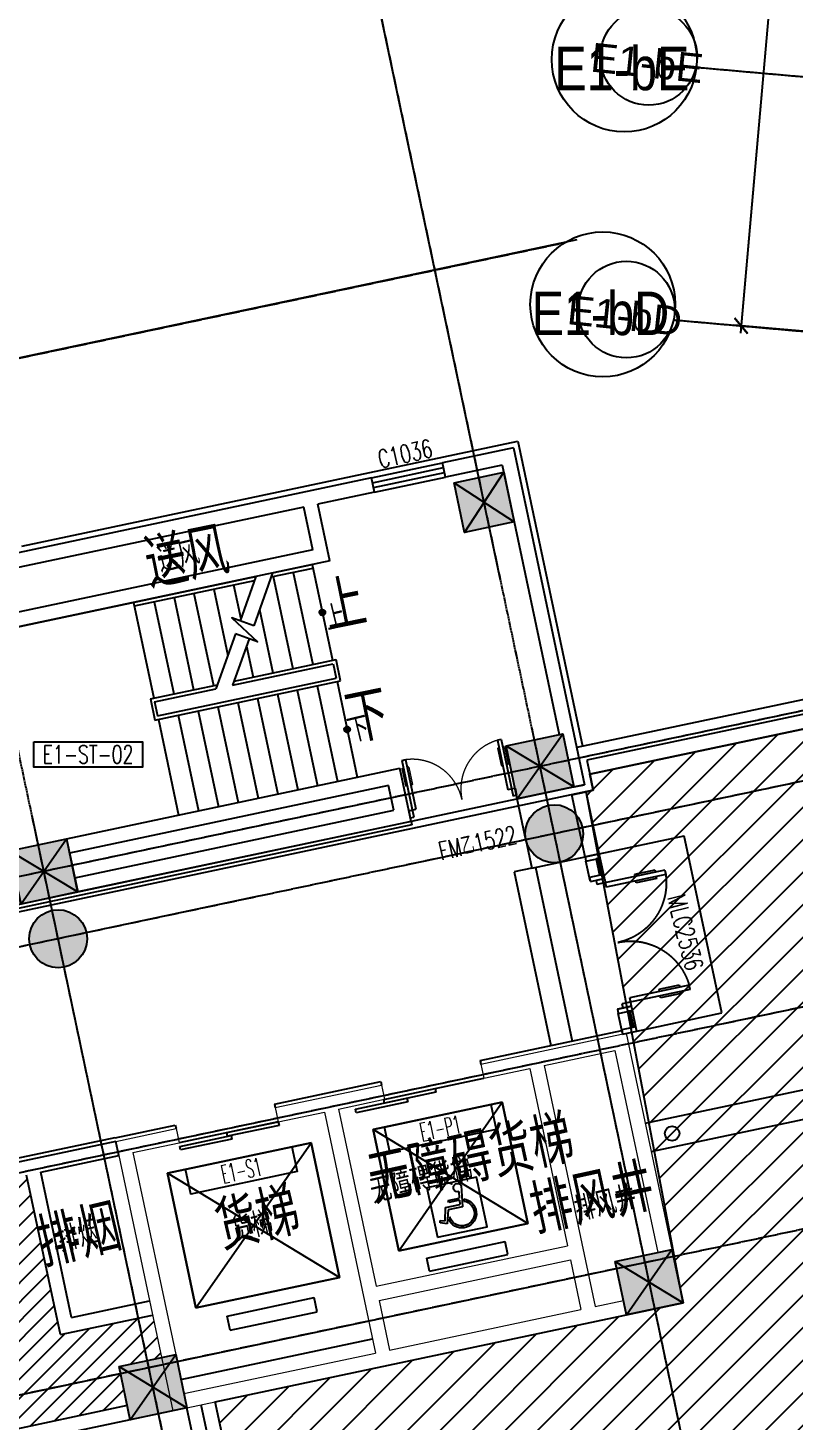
# Model space of a CAD drawing. Header units: millimetres. Extents: x -39175 to 150737, y -15023 to 140542.
# Drawn here: x 6227 to 16803, y 29554 to 48781 of the extents above; entities that cross this region are included whole.
import ezdxf
from ezdxf.enums import TextEntityAlignment as Align

# ---------------------------------------------------------------- set-up
doc = ezdxf.new("R2010")
doc.units = ezdxf.units.MM
doc.header["$LTSCALE"] = 10
for name, pattern in [('DASH', [0.35, 0.25, -0.1]), ('E-RG-1F$0$$0$DOTE', [2.42, 2, -0.2, 0.02, -0.2]), ('E1-RV-5F$0$DASHED2', [0.375, 0.25, -0.125]), ('XRE2$0$HIDDEN', [0.375, 0.25, -0.125])]:
    doc.linetypes.add(name, pattern=pattern)
for name, color, linetype in [('A—墙体', 7, 'Continuous'), ('A—文字索引', 40, 'Continuous'), ('A—楼梯、电梯、栏杆', 50, 'Continuous'), ('A—设备管丼、主管符号', 50, 'Continuous'), ('A—轴线、尺寸', 1, 'Continuous'), ('A—门窗', 135, 'Continuous'), ('E1-RI-5F$0$$0$WINDOW_TEXT', 7, 'Continuous'), ('E1-RI-5F$0$A-HOLE', 2, 'Continuous'), ('E1-RI-5F$0$A-ROOF-DRAN', 175, 'Continuous'), ('E1-RI-5F$0$A-SYMB-DOOR', 13, 'Continuous'), ('E1-RI-5F$0$A-SYMB-DOOR1', 4, 'Continuous'), ('E1-RV-5F$0$A-SYMB', 4, 'Continuous'), ('E1-RV-5F$0$A-SYMB-NUMB-T', 4, 'Continuous'), ('E1-RV-5F$0$A-WIND', 135, 'Continuous'), ('E1-RV-5F$0$J－结构看线', 153, 'Continuous'), ('E1-RV-5F$0$WINDOW_TEXT', 7, 'Continuous'), ('E1-RV-5F$0$WRV-1-01-N1$0$AUDIT_D_120618114340-341', 1, 'Continuous'), ('I—平面—填充03(灰度)', 250, 'Continuous'), ('I—平面—文字', 40, 'Continuous'), ('I—平面—文字（放大1：100）', 40, 'XRE2$0$HIDDEN'), ('I—平面—装饰面层线', 192, 'Continuous'), ('I—平面—门', 22, 'Continuous'), ('轴线100', 1, 'Continuous')]:
    doc.layers.add(name, color=color, linetype=linetype)
doc.layers.add('E1-RV-5F$0$$2$A-WALL', color=7, linetype='Continuous', lineweight=5)
doc.layers.add('E1-RV-5F$0$A-DOOR', color=32, linetype='Continuous', lineweight=5)
doc.styles.add('ARIAL', font='arial.ttf')
doc.styles.add('E1-RI-5F$0$$0$SIMPLEX', font='simplex.shx', dxfattribs={"width": 0.7})
doc.styles.add('E1-RI-5F$0$ECADI-TXT', font='simplex.shx', dxfattribs={"bigfont": 'hztxt.shx'})
doc.styles.add('E1-RV-5F$0$ECADI-TXT', font='simplex.shx', dxfattribs={"bigfont": 'hztxt.shx'})
doc.styles.add('E1-RV-5F$0$SIMPLEX', font='simplex.shx', dxfattribs={"width": 0.7})
doc.styles.add('XD2008', font='SIMYOU.TTF', dxfattribs={"width": 0.7, "height": 600})
doc.dimstyles.new('200', dxfattribs={"dimscale": 200, "dimtxt": 2.5, "dimasz": 2, "dimexe": 1, "dimexo": 1, "dimgap": 0.8, "dimtad": 1, "dimdec": 0, "dimdsep": 46, "dimtxsty": 'ARIAL', "dimblk1": 'ARCHTICK', "dimblk2": 'ARCHTICK', "dimsah": 1, "dimcen": -0.9, "dimdle": 1, "dimclrd": 256, "dimclre": 256, "dimclrt": 40, "dimaunit": 1, "dimadec": 0, "dimazin": 0, "dimtfac": 0.35, "dimtdec": 0, "dimtix": 1, "dimtmove": 2, "dimatfit": 3, "dimldrblk": 'ARCHTICK', "dimfxl": 0, "dimtvp": 0.8, "dimtolj": 1, "dimtzin": 0, "dimarcsym": 0})
doc.dimstyles.new('副本 100', dxfattribs={"dimscale": 100, "dimtxt": 2.5, "dimasz": 2, "dimexe": 1, "dimexo": 1, "dimgap": 0.8, "dimtad": 1, "dimdec": 0, "dimdsep": 46, "dimtxsty": 'ARIAL', "dimblk1": 'ARCHTICK', "dimblk2": 'ARCHTICK', "dimsah": 1, "dimcen": -0.9, "dimdle": 1, "dimclrd": 256, "dimclre": 256, "dimclrt": 40, "dimaunit": 1, "dimadec": 0, "dimazin": 0, "dimtfac": 0.35, "dimtdec": 0, "dimtix": 1, "dimtmove": 2, "dimatfit": 3, "dimldrblk": 'ARCHTICK', "dimfxl": 0, "dimtvp": 0.8, "dimtolj": 1, "dimtzin": 0, "dimarcsym": 0})

# ---------------------------------------------------------------- blocks, each defined once
blk = doc.blocks.new('E1-RV-5F$0$3242342')
at = {"layer": 'A—设备管丼、主管符号'}
for p, q in [((282, 490), (2119, 984)), ((2119, 984), (282, 490)), ((809, -1466), (2119, 984)), ((2119, 984), (2645, -973)), ((2645, -973), (2119, 984)), ((282, 490), (2645, -973)), ((809, -1466), (282, 490)), ((282, 490), (809, -1466)), ((0, 0), (193, 52)), ((0, 0), (319, -1184)), ((193, 52), (512, -1132)), ((319, -1184), (512, -1132)), ((2645, -973), (809, -1466)), ((809, -1466), (2645, -973))]:
    blk.add_line(p, q, dxfattribs=at)
blk = doc.blocks.new('E1-RV-5F$0$Elevator - Single Side Open - 48_w x 94_h-2412031-一层平面 1_2号楼 FIRST FLOOR PLAN B1 B2')
at = {"layer": 'A—楼梯、电梯、栏杆'}
for p, q in [((-355.6, -48.41875), (-1080.6, -48.41875)), ((-1080.6, -48.41875), (-1080.6, -99.21875)), ((-1080.6, -99.21875), (-355.6, -99.21875)), ((319.4, -99.21875), (-405.6, -99.21875)), ((-405.6, -99.21875), (-405.6, -150.01875)), ((-405.6, -150.01875), (319.4, -150.01875)), ((-355.6, -99.21875), (-355.6, -48.41875)), ((319.4, -150.01875), (319.4, -99.21875))]:
    blk.add_line(p, q, dxfattribs=at)
blk = doc.blocks.new('E1-RV-5F$0$ECADI-TAG-CODE')
at = {"layer": 'E1-RV-5F$0$A-SYMB-NUMB-T', "color": 1}
blk.add_lwpolyline([(0, 3.5), (15, 3.5), (15, 0), (0, 0)], close=True, dxfattribs=at)
at = {"layer": 'E1-RV-5F$0$A-SYMB-NUMB-T', "style": 'E1-RV-5F$0$ECADI-TXT', "width": 0.7}
blk.add_attdef('CODE', text='', height=2.5, dxfattribs=at).set_placement((7.5, 1.75), align=Align.MIDDLE_CENTER)
blk = doc.blocks.new('E1-RV-5F$0$残卫标')
for p, q in [((55510, 99656, 0), (55470, 99366, 0)), ((55194, 99225, 0), (55239, 99405, 0)), ((55239, 99405, 0), (55439, 99405, 0)), ((55295, 99464, 0), (55295, 99493, 0)), ((55295, 99493, 0), (55451, 99493, 0)), ((55447, 99464, 0), (55295, 99464, 0)), ((55447, 99464, 0), (55439, 99405, 0)), ((55463, 99582, 0), (55451, 99493, 0)), ((55508, 99468, 0), (55504, 99439, 0)), ((55120, 99211, 0), (55130, 99244, 0)), ((55215, 99181, 0), (55120, 99211, 0)), ((55130, 99244, 0), (55194, 99225, 0)), ((55266, 99366, 0), (55215, 99181, 0)), ((55269, 99266, 0), (55253, 99208, 0)), ((55470, 99366, 0), (55266, 99366, 0))]:
    blk.add_line(p, q)
at = {"elevation": 0}
blk.add_lwpolyline([(55043, 99025), (55743, 99025), (55743, 99725), (55043, 99725)], close=True, dxfattribs=at)
at = {"extrusion": (0, 0, -1)}
for centre, major_axis, start_param, end_param in [((55456, 99639, 0), (-40.6, 40.6), 3.796077, 8.3262), ((55441, 99279, 0), (200, 17), -1.14391, 2.865579), ((55441, 99279, 0), (-171, 25), 1.802138, 6.065215)]:
    blk.add_ellipse(centre, major_axis=major_axis, ratio=1, start_param=start_param, end_param=end_param, dxfattribs=at)
blk = doc.blocks.new('E1-RV-5F$0$door-doublewing')
at = {"layer": 'I—平面—门'}
for p, q in [((-0.5, -0.033), (-0.5, 0.033)), ((-0.5, 0.033), (-0.467, 0.033)), ((-0.467, -0.5), (-0.467, 0.033)), ((0.467, -0.5), (0.467, 0.033)), ((0.5, 0.033), (0.467, 0.033)), ((0.5, -0.033), (0.5, 0.033)), ((-0.5, -0.033), (-0.433, -0.033)), ((-0.433, -0.5), (-0.433, -0.033)), ((0.5, -0.033), (0.433, -0.033)), ((0.433, -0.5), (0.433, -0.033)), ((-0.483, -0.264), (-0.467, -0.264)), ((-0.417, -0.264), (-0.433, -0.264)), ((0.417, -0.264), (0.433, -0.264)), ((0.483, -0.264), (0.467, -0.264)), ((-0.483, -0.425), (-0.467, -0.425)), ((-0.467, -0.5), (-0.433, -0.5)), ((-0.417, -0.425), (-0.433, -0.425)), ((0.417, -0.425), (0.433, -0.425)), ((0.467, -0.5), (0.433, -0.5)), ((0.483, -0.425), (0.467, -0.425))]:
    blk.add_line(p, q, dxfattribs=at)
at = {"layer": 'I—平面—门', "lineweight": 13}
for p, q in [((-0.483, -0.425), (-0.483, -0.264)), ((-0.417, -0.425), (-0.417, -0.264)), ((0.417, -0.425), (0.417, -0.264)), ((0.483, -0.425), (0.483, -0.264))]:
    blk.add_line(p, q, dxfattribs=at)
at = {"layer": 'I—平面—门', "color": 8, "linetype": 'DASH', "lineweight": 13, "ltscale": 20}
for centre, start, end in [((-0.467, -0.033), 274.096, 0), ((0.467, -0.033), 180, 265.904)]:
    blk.add_arc(centre, 0.467, start, end, dxfattribs=at)
at = {"layer": 'E1-RV-5F$0$WINDOW_TEXT', "style": 'E1-RV-5F$0$SIMPLEX', "flags": 9}
blk.add_attdef('A', text='', height=1, dxfattribs=at).set_placement((0, 1.5), align=Align.MIDDLE)
blk = doc.blocks.new('E1-RV-5F$0$3')
at = {"layer": 'E1-RV-5F$0$WRV-1-01-N1$0$AUDIT_D_120618114340-341'}
h = blk.add_hatch(color=256, dxfattribs=at)
edge = h.paths.add_edge_path()
edge.add_arc((10773784.9, -7567736.8), 20, 138.7891, 318.7891, ccw=False)
edge.add_arc((10773784.9, -7567736.8), 20, -41.2109, 138.7891, ccw=False)
blk.add_lwpolyline([(10773800, -7567750, -1), (10773769.9, -7567723.7, -1)], format="xyb", close=True, dxfattribs=at)
blk = doc.blocks.new('E-COLS-F5')
at = {"layer": 'I—平面—填充03(灰度)'}
for points in [[(11721023, -6164440), (11721708, -6164295), (11721853, -6164980), (11721168, -6165125)], [(11721740, -6168070), (11722523, -6167905), (11722678, -6168638), (11721896, -6168804)], [(11714892, -6169520), (11715675, -6169354), (11715830, -6170088), (11715047, -6170254)], [(11723247, -6175187), (11724030, -6175022), (11724185, -6175756), (11723402, -6175921)], [(11716399, -6176637), (11717181, -6176472), (11717337, -6177205), (11716554, -6177371)]]:
    blk.add_hatch(color=18, dxfattribs=at).paths.add_polyline_path(points)
h = blk.add_hatch(color=18, dxfattribs=at)
edge = h.paths.add_edge_path()
edge.add_arc((11722406, -6169284), 400, 0, 360)
h = blk.add_hatch(color=18, dxfattribs=at)
edge = h.paths.add_edge_path()
edge.add_arc((11715558, -6170733), 400, 0, 360)
at = {"layer": 'A—墙体'}
for points in [[(11721023, -6164440), (11721708, -6164295), (11721853, -6164980), (11721168, -6165125)], [(11721740, -6168070), (11722523, -6167905), (11722678, -6168638), (11721896, -6168804)], [(11714892, -6169520), (11715675, -6169354), (11715830, -6170088), (11715047, -6170254)], [(11723247, -6175187), (11724030, -6175022), (11724185, -6175756), (11723402, -6175921)], [(11716399, -6176637), (11717181, -6176472), (11717337, -6177205), (11716554, -6177371)]]:
    blk.add_lwpolyline(points, close=True, dxfattribs=at)
for centre in [(11722406, -6169284), (11715558, -6170733)]:
    blk.add_circle(centre, 400, dxfattribs=at)
blk = doc.blocks.new('E1-RI-5F$0$WWEQE')
at = {"layer": 'E1-RI-5F$0$A-ROOF-DRAN'}
blk.add_circle((11158660, -6139787), 100, dxfattribs=at)
blk = doc.blocks.new('E1-RI-5F$0$ECADI-TAG-DOOR')
blk = doc.blocks.new('E1-RI-5F$0$$0$DOOR-DOUBLEWING')
at = {"layer": 'I—平面—门'}
for p, q in [((-0.5, -0.033), (-0.5, 0.033)), ((-0.5, 0.033), (-0.467, 0.033)), ((-0.467, -0.5), (-0.467, 0.033)), ((0.467, -0.5), (0.467, 0.033)), ((0.5, 0.033), (0.467, 0.033)), ((0.5, -0.033), (0.5, 0.033)), ((-0.5, -0.033), (-0.433, -0.033)), ((-0.433, -0.5), (-0.433, -0.033)), ((0.5, -0.033), (0.433, -0.033)), ((0.433, -0.5), (0.433, -0.033)), ((-0.483, -0.425), (-0.483, -0.264)), ((-0.483, -0.264), (-0.467, -0.264)), ((-0.417, -0.264), (-0.433, -0.264)), ((-0.417, -0.425), (-0.417, -0.264)), ((0.417, -0.425), (0.417, -0.264)), ((0.417, -0.264), (0.433, -0.264)), ((0.483, -0.264), (0.467, -0.264)), ((0.483, -0.425), (0.483, -0.264)), ((-0.483, -0.425), (-0.467, -0.425)), ((-0.417, -0.425), (-0.433, -0.425)), ((0.417, -0.425), (0.433, -0.425)), ((0.483, -0.425), (0.467, -0.425)), ((-0.467, -0.5), (-0.433, -0.5)), ((0.467, -0.5), (0.433, -0.5))]:
    blk.add_line(p, q, dxfattribs=at)
at = {"layer": 'I—平面—门', "color": 8, "linetype": 'DASH', "ltscale": 20}
for centre, start, end in [((-0.467, -0.033), 274.096, 0), ((0.467, -0.033), 180, 265.904)]:
    blk.add_arc(centre, 0.467, start, end, dxfattribs=at)
at = {"layer": 'E1-RI-5F$0$$0$WINDOW_TEXT', "style": 'E1-RI-5F$0$$0$SIMPLEX', "flags": 9}
blk.add_attdef('A', text='', height=1, dxfattribs=at).set_placement((0, 1.5), align=Align.MIDDLE)
blk = doc.blocks.new('_ArchTick')
at = {"color": 0, "linetype": 'ByBlock', "const_width": 0.15}
blk.add_lwpolyline([(-0.5, -0.5), (0.5, 0.5)], dxfattribs=at)
blk = doc.blocks.new('*D4692')
at = {"layer": 'A—轴线、尺寸', "linetype": 'ByBlock', "lineweight": -2}
for p, q in [((17312, 58714), (16062, 44570)), ((22163, 58185), (17204, 58624)), ((20930, 44240), (15971, 44678))]:
    blk.add_line(p, q, dxfattribs=at)
at = {"layer": 'Defpoints', "color": 0, "linetype": 'ByBlock'}
for p in [(22263, 58176), (16071, 44669), (21030, 44231)]:
    blk.add_point(p, dxfattribs=at)
at = {"layer": 'A—轴线、尺寸', "linetype": 'ByBlock', "lineweight": -2, "xscale": 200, "yscale": 200, "zscale": 200}
for p, rotation in [((17304, 58615), 84.947828603856), ((16071, 44669), 264.947828603856)]:
    blk.add_blockref('_ArchTick', p, dxfattribs=dict(at, rotation=rotation))
at = {"layer": 'A—轴线、尺寸', "color": 40, "linetype": 'ByBlock', "insert": (16480, 51660), "char_height": 250, "attachment_point": 5, "rotation": 84.9478, "style": 'ARIAL'}
blk.add_mtext('\\A1;14000', dxfattribs=at)
blk = doc.blocks.new('*D4773')
at = {"layer": 'Defpoints', "color": 0}
for p in [(-233151, 61202), (-239343, 47695), (-234384, 47256)]:
    blk.add_point(p, dxfattribs=at)
at = {"layer": '轴线100', "lineweight": -2}
for p, q in [((-238102, 61740), (-239352, 47595)), ((-233251, 61211), (-238210, 61649)), ((-234484, 47265), (-239443, 47704))]:
    blk.add_line(p, q, dxfattribs=at)
at = {"layer": '轴线100', "lineweight": -2, "xscale": 200, "yscale": 200, "zscale": 200}
for p, rotation in [((-238110, 61640), 84.94782860217653), ((-239343, 47695), 264.9478286021765)]:
    blk.add_blockref('_ArchTick', p, dxfattribs=dict(at, rotation=rotation))
at = {"layer": '轴线100', "color": 40, "insert": (-238959, 54688), "char_height": 300, "attachment_point": 5, "rotation": 84.9478, "style": 'ARIAL'}
blk.add_mtext('\\A1;14000', dxfattribs=at)
blk = doc.blocks.new('A$C1C9D1350')
at = {"layer": '轴线100', "linetype": 'E-RG-1F$0$$0$DOTE'}
for p, q in [((-232275.6, -4879), (-253187.9, 93907)), ((-239123.9, -6328.8), (-260036.2, 92457.3)), ((-239967, 51263.6), (-182686.1, 46199.6)), ((-241859.2, 48822.2), (-278099.9, 41150.3)), ((-240275.2, 47777.2), (-182994.3, 42713.2)), ((-232045.3, 43748.2), (-276658.9, 34303.8)), ((-234164, 42328.7), (-276463.3, 33374.2)), ((-229790.5, 40136.9), (-275835.1, 30389.6)), ((-228598.6, 37322.8), (-275217.2, 27453.9))]:
    blk.add_line(p, q, dxfattribs=at)
at = {"layer": '轴线100', "linetype": 'ByBlock'}
for centre in [(-240618.4, 51405.6), (-240926.6, 47919.2)]:
    blk.add_circle(centre, 666.7, dxfattribs=at)
at = {"layer": '轴线100', "color": 40, "style": 'ARIAL'}
for s, p in [('E1-bE', (-240640.2, 51323.1)), ('E1-bD', (-240948.5, 47836.7))]:
    blk.add_text(s, height=400, rotation=354, dxfattribs=at).set_placement(p, align=Align.MIDDLE_CENTER)
at = {"layer": '轴线100'}
dim = blk.add_linear_dim(base=(-239343.3, 47694.8), p1=(-233151.3, 61202), p2=(-234384.2, 47256.4), angle=84.94783, dimstyle='副本 100', override={"dimtxt": 3}, dxfattribs=at)
dim.commit()
dim.dimension.update_dxf_attribs({"geometry": '*D4773', "text_midpoint": (-238959.2, 54688.2)})

msp = doc.modelspace()

# ---------------------------------------------------------------- hatches: boundary and pattern name
h = msp.add_hatch()
h.set_pattern_fill('ANSI31', color=8, scale=100, style=0)
h.paths.add_polyline_path([(10150.3, 23511.6), (9460.7, 26769.3), (9715.1, 26823.2), (9358.9, 28505.9), (9104.5, 28452), (8814.5, 29821.7), (15271.5, 31188.6), (13932.3, 38239), (14030.1, 38259.7), (13983.5, 38480), (23209.6, 40433.1), (23487.9, 43581.4), (35565.3, 42513.7), (35638.3, 43340.5), (62752.5, 40943.4), (62437.7, 37418.5), (61469.2, 37419.7), (61467.6, 36080.6), (61285.6, 36068.8), (61456.6, 26775.9), (27092.8, 26809.2), (26493.8, 26767), (10191.8, 23316)])
at = {"layer": 'I—平面—装饰面层线'}
h = msp.add_hatch(dxfattribs=at)
h.set_pattern_fill('ANSI31', color=8, scale=1500, style=0)
h.set_pattern_definition([(45, (-6071.9, -5118.89), (-132.5825, 132.5825), [])])
h.paths.add_polyline_path([(-100, 31614.4), (604.1, 28288.1), (7598.8, 29768.9), (7484.9, 30306.8), (8072.2, 30431.2), (7948, 31018.2), (6676.1, 30748.9), (6210.1, 32950.2)])

# ---------------------------------------------------------------- linework, layer by layer
msp.add_lwpolyline([(10150.3, 23511.6), (9460.7, 26769.3), (9715.1, 26823.2), (9358.9, 28505.9), (9104.5, 28452), (8814.5, 29821.7), (15271.5, 31188.6), (13932.3, 38239), (14030.1, 38259.7), (13983.5, 38480), (23209.6, 40433.1), (23487.9, 43581.4), (35565.3, 42513.7), (35638.3, 43340.5), (62752.5, 40943.4), (62437.7, 37418.5), (61469.2, 37419.7), (61467.6, 36080.6), (61285.6, 36068.8), (61456.6, 26775.9), (27092.8, 26809.2), (26493.8, 26767), (10191.8, 23316)], close=True)
at = {"layer": 'A—墙体'}
for p, q in [((12927.8, 42983.9), (11949.5, 42776.8)), ((12927.8, 42983.9), (11949.5, 42776.8)), ((12927.8, 42983.9), (13911.7, 38336.9)), ((12927.8, 42983.9), (13911.7, 38336.9)), ((11990.9, 42581.1), (11949.5, 42776.8)), ((11990.9, 42581.1), (11949.5, 42776.8)), ((12774.3, 42747), (11990.9, 42581.1)), ((12774.3, 42747), (11990.9, 42581.1)), ((12774.3, 42747), (13561.4, 39029.4)), ((12774.3, 42747), (13561.4, 39029.4)), ((10971.2, 42569.7), (5149.9, 41337.4)), ((10971.2, 42569.7), (5149.9, 41337.4)), ((11012.6, 42374), (10971.2, 42569.7)), ((11012.6, 42374), (10971.2, 42569.7)), ((11012.6, 42374), (10230.7, 42208.5)), ((11012.6, 42374), (10230.7, 42208.5)), ((10035, 42167), (5387, 41183)), ((10035, 42167), (5387, 41183)), ((10159.3, 41580), (10035, 42167)), ((10159.3, 41580), (10035, 42167)), ((10396.4, 41425.8), (10230.7, 42208.5)), ((10396.4, 41425.8), (10230.7, 42208.5)), ((10159.3, 41580), (5511.3, 40595.9)), ((10159.3, 41580), (5511.3, 40595.9)), ((10396.4, 41425.8), (5552.7, 40400.3)), ((10396.4, 41425.8), (5552.7, 40400.3)), ((6762.1, 37589.8), (11360.3, 38563)), ((6762.1, 37589.8), (11360.3, 38563)), ((11515.5, 37829.6), (11360.3, 38563)), ((11515.5, 37829.6), (11360.3, 38563)), ((11206, 38326.2), (6803.5, 37394.1)), ((11206, 38326.2), (6803.5, 37394.1)), ((11278.5, 37983.8), (11206, 38326.2)), ((11278.5, 37983.8), (11206, 38326.2)), ((13765.7, 38306), (13911.7, 38336.9)), ((13765.7, 38306), (13911.7, 38336.9)), ((13736.6, 38197.6), (13932.3, 38239)), ((13917.8, 37341.8), (13736.6, 38197.6)), ((14113.4, 37383.2), (13932.3, 38239)), ((6876, 37051.7), (11278.5, 37983.8)), ((6876, 37051.7), (11278.5, 37983.8)), ((11515.5, 37829.6), (6917.5, 36856.1)), ((11515.5, 37829.6), (6917.5, 36856.1)), ((13917.8, 37341.8), (14113.4, 37383.2)), ((7440.2, 33415.1), (-337.1, 31768.7)), ((7481.6, 33219.4), (7440.2, 33415.1)), ((6405.8, 32991.7), (7481.6, 33219.4)), ((6676.1, 30748.9), (6210.1, 32950.2)), ((6830.4, 30986), (6405.8, 32991.7)), ((6830.4, 30986), (7906.5, 31213.8)), ((6676.1, 30748.9), (7948, 31018.2)), ((7598.8, 29768.9), (604.1, 28288.1)), ((9035.9, 26842.9), (8422.8, 29738.9)), ((8918.5, 28363.4), (8618.5, 29780.3)), ((7640.2, 29573.2), (449.9, 28051.1))]:
    msp.add_line(p, q, dxfattribs=at)
msp.add_lwpolyline([(5976.2, 37423.7), (6758.9, 37589.4), (6914.2, 36855.6), (6131.6, 36689.9), (5976.2, 37423.7)], dxfattribs=at)
at = {"layer": 'A—楼梯、电梯、栏杆'}
for p, q in [((9604.4, 41258.1), (10152.2, 41374.1)), ((9604.4, 41258.1), (10152.2, 41374.1)), ((10152.2, 41374.1), (10431.9, 40052.9)), ((10152.2, 41374.1), (10431.9, 40052.9)), ((5553.7, 40400.5), (9375, 41209.5)), ((5553.7, 40400.5), (9375, 41209.5)), ((7697.2, 40803.2), (9355.3, 41154.2)), ((7697.2, 40803.2), (9355.3, 41154.2)), ((9375, 41209.5), (9156.4, 40596.2)), ((9375, 41209.5), (9156.4, 40596.2)), ((9604.7, 41258.1), (9344.8, 40529.1)), ((9604.7, 41258.1), (9344.8, 40529.1)), ((9585, 41202.9), (10162.6, 41325.2)), ((9585, 41202.9), (10162.6, 41325.2)), ((9604.4, 41258.1), (9604.5, 41257.7)), ((9604.4, 41258.1), (9604.5, 41257.7)), ((9614.7, 41209.2), (9884, 39936.9)), ((9614.7, 41209.2), (9884, 39936.9)), ((9888.7, 41267.2), (10158, 39994.9)), ((9888.7, 41267.2), (10158, 39994.9)), ((8519, 40977.2), (8788.3, 39705)), ((8519, 40977.2), (8788.3, 39705)), ((8793, 41035.2), (8986.7, 40119.9)), ((8793, 41035.2), (8986.7, 40119.9)), ((9066.9, 41093.2), (9166.2, 40623.7)), ((9066.9, 41093.2), (9166.2, 40623.7)), ((7686.9, 40852.1), (7966.5, 39531.1)), ((7686.9, 40852.1), (7966.5, 39531.1)), ((7971.2, 40861.2), (8240.4, 39589)), ((7971.2, 40861.2), (8240.4, 39589)), ((8245.1, 40919.2), (8514.4, 39647)), ((8245.1, 40919.2), (8514.4, 39647)), ((9424.9, 40753.8), (9610.1, 39878.9)), ((9424.9, 40753.8), (9610.1, 39878.9)), ((9092.7, 40417.3), (8823.2, 39661.3)), ((9092.7, 40417.3), (8823.2, 39661.3)), ((9281.1, 40350.1), (9052.9, 39709.9)), ((9281.1, 40350.1), (9052.9, 39709.9)), ((9245.4, 40250), (9336.2, 39821)), ((9245.4, 40250), (9336.2, 39821)), ((9052.9, 39709.9), (10442.3, 40004)), ((9052.9, 39709.9), (10442.3, 40004)), ((9072.6, 39765.2), (10480.8, 40063.2)), ((9072.6, 39765.2), (10480.8, 40063.2)), ((10442.3, 40004), (10483.7, 39808.3)), ((10442.3, 40004), (10483.7, 39808.3)), ((10543, 39769.7), (10480.9, 40063.3)), ((10543, 39769.7), (10480.9, 40063.3)), ((8018.3, 39286.5), (10483.7, 39808.3)), ((8018.3, 39286.5), (10483.7, 39808.3)), ((7917.6, 39520.8), (8842.9, 39716.6)), ((7917.6, 39520.8), (8842.9, 39716.6)), ((7976.8, 39482.2), (8823.2, 39661.3)), ((7976.8, 39482.2), (8823.2, 39661.3)), ((7979.7, 39227.3), (10543, 39769.7)), ((7979.7, 39227.3), (10543, 39769.7)), ((9946.1, 39643.4), (10225.7, 38322.7)), ((9946.1, 39643.4), (10225.7, 38322.7)), ((10220.1, 39701.4), (10499.6, 38380.7)), ((10220.1, 39701.4), (10499.6, 38380.7)), ((10494, 39759.4), (10773.6, 38438.6)), ((10494, 39759.4), (10773.6, 38438.6)), ((7917.6, 39520.8), (7979.7, 39227.3)), ((7917.6, 39520.8), (7979.7, 39227.3)), ((7976.8, 39482.2), (8018.3, 39286.5)), ((7976.8, 39482.2), (8018.3, 39286.5)), ((9124.4, 39469.5), (9403.9, 38148.7)), ((9124.4, 39469.5), (9403.9, 38148.7)), ((9398.3, 39527.5), (9677.8, 38206.7)), ((9398.3, 39527.5), (9677.8, 38206.7)), ((9672.2, 39585.4), (9951.8, 38264.7)), ((9672.2, 39585.4), (9951.8, 38264.7)), ((8028.6, 39237.6), (8308.2, 37916.8)), ((8028.6, 39237.6), (8308.2, 37916.8)), ((8302.6, 39295.5), (8582.1, 37975)), ((8302.6, 39295.5), (8582.1, 37975)), ((8576.5, 39353.5), (8856, 38032.8)), ((8576.5, 39353.5), (8856, 38032.8)), ((8850.4, 39411.5), (9130, 38090.8)), ((8850.4, 39411.5), (9130, 38090.8)), ((14113.4, 37383.2), (15287.4, 37631.7)), ((15804.9, 35187.1), (15287.4, 37631.7)), ((13184, 37186.5), (12939.4, 37134.7)), ((12939.4, 37134.7), (13446.9, 34737.6)), ((13232.9, 37196.8), (13740.4, 34799.8)), ((14631.2, 34937.4), (15804.9, 35187.1)), ((11849.5, 34144), (12520.3, 34286)), ((11849.5, 34144), (12520.3, 34286)), ((11140.2, 33993.8), (11849.5, 34144)), ((11140.2, 33993.8), (11849.5, 34144)), ((11860, 34094.3), (11150.7, 33944.1)), ((11860, 34094.3), (11150.7, 33944.1)), ((11849.5, 34144), (11860, 34094.3)), ((11849.5, 34144), (11860, 34094.3)), ((10749.7, 33859.2), (11459, 34009.4)), ((10749.7, 33859.2), (11459, 34009.4)), ((10760.2, 33809.5), (10749.7, 33859.2)), ((10760.2, 33809.5), (10749.7, 33859.2)), ((11469.5, 33959.7), (10760.2, 33809.5)), ((11469.5, 33959.7), (10760.2, 33809.5)), ((11150.7, 33944.1), (11140.2, 33993.8)), ((11150.7, 33944.1), (11140.2, 33993.8)), ((11459, 34009.4), (11469.5, 33959.7)), ((11459, 34009.4), (11469.5, 33959.7)), ((9683.2, 33685.4), (8313.6, 33395.4)), ((9683.2, 33685.4), (8313.6, 33395.4))]:
    msp.add_line(p, q, dxfattribs=at)
msp.add_lwpolyline([(9344.8, 40529.1), (9041.3, 40637.2), (9396.6, 40309), (9092.7, 40417.3)], dxfattribs=at)
msp.add_lwpolyline([(9344.8, 40529.1), (9041.3, 40637.2), (9396.6, 40309), (9092.7, 40417.3)], dxfattribs=at)
for points in [[(10292.1, 40713.2, 0, 0, 0), (9537.2, 40553.4, 40, 0, 0), (9390.5, 40522.3, 0, 0, 0)], [(10292.1, 40713.2, 0, 0, 0), (9537.2, 40553.4, 40, 0, 0), (9390.5, 40522.3, 0, 0, 0)], [(10633.8, 39099, 0, 0, 0), (7554.5, 38447.2, 0, 0, 0), (7212.8, 40061.4, 0, 0, 0), (8949, 40428.9, 40, 0, 0), (9095.7, 40460, 0, 0, 0)], [(10633.8, 39099, 0, 0, 0), (7554.5, 38447.2, 0, 0, 0), (7212.8, 40061.4, 0, 0, 0), (8949, 40428.9, 40, 0, 0), (9095.7, 40460, 0, 0, 0)]]:
    msp.add_lwpolyline(points, format="xyseb", dxfattribs=at)
at = {"layer": 'A—设备管丼、主管符号'}
msp.add_line((13968, 38553.3), (14030.1, 38259.7), dxfattribs=at)
for points in [[(23292.1, 43679.1), (23023.2, 40598), (13942, 38675.6)], [(23491.3, 43661.7), (23209.6, 40433.1), (13983.5, 38480)], [(13942.1, 38675.4), (13983.5, 38480)], [(13911.5, 38336.9), (13911.6, 38336.9)]]:
    msp.add_lwpolyline(points, dxfattribs=at)
at = {"layer": 'A—轴线、尺寸', "linetype": 'E-RG-1F$0$$0$DOTE', "ltscale": 500}
for p, q in [((22775.6, -6191.3), (2226.1, 90881.4)), ((15874.6, -7391.3), (-4622.1, 89431.7)), ((15447, 48238), (72728, 43174)), ((13801.9, 45856.4), (-22679.5, 38133.6)), ((15138.8, 44751.6), (72419.8, 39687.6)), ((23368.7, 40722.6), (-21244.9, 31278.3)), ((21250, 39303.1), (-21049.2, 30348.6)), ((25623.6, 37111.3), (-20421, 27364)), ((26815.5, 34297.2), (-19803.1, 24428.3))]:
    msp.add_line(p, q, dxfattribs=at)
at = {"layer": 'A—轴线、尺寸', "linetype": 'ByBlock'}
for centre in [(14458.5, 48344.5), (14161.8, 44964.6)]:
    msp.add_circle(centre, 1000, dxfattribs=at)
at = {"layer": 'A—门窗'}
for p, q in [((10971.2, 42569.7), (11949.5, 42776.8)), ((10971.2, 42569.7), (11949.5, 42776.8)), ((10985, 42504.4), (11963.3, 42711.6)), ((10985, 42504.4), (11963.3, 42711.6)), ((10998.8, 42439.2), (11977.1, 42646.3)), ((10998.8, 42439.2), (11977.1, 42646.3)), ((11012.6, 42374), (11990.9, 42581.1)), ((11012.6, 42374), (11990.9, 42581.1)), ((22836.4, 40762.9), (13802.9, 38850.6)), ((14005.8, 37360.4), (13917.8, 37341.8)), ((13917.8, 37341.8), (13930.2, 37283.1)), ((13930.2, 37283.1), (14125.8, 37324.5)), ((14113.4, 37383.2), (14005.8, 37360.4)), ((14096, 37318.2), (14071.1, 37312.9)), ((14071.1, 37312.9), (14118.7, 37087.9)), ((14143.6, 37093.2), (14096, 37318.2)), ((14125.8, 37324.5), (14113.4, 37383.2)), ((14183.4, 37052.7), (14125.8, 37324.5)), ((13987.7, 37011.2), (13930.2, 37283.1)), ((14363, 35238.4), (14558.7, 35279.8)), ((14451.1, 35257), (14363, 35238.4)), ((14363, 35238.4), (14375.4, 35179.7)), ((14375.4, 35179.7), (14571.1, 35221.1)), ((14558.7, 35279.8), (14451.1, 35257)), ((14541.2, 35214.8), (14516.4, 35209.5)), ((14516.4, 35209.5), (14564, 34984.5)), ((14588.9, 34989.8), (14541.2, 35214.8)), ((14571.1, 35221.1), (14558.7, 35279.8)), ((14628.7, 34949.3), (14571.1, 35221.1)), ((14433, 34907.9), (14375.4, 35179.7))]:
    msp.add_line(p, q, dxfattribs=at)
at = {"layer": 'A—门窗', "extrusion": (7.74398e-26, 8.19673e-27, -1)}
for p, q in [((14173.5, 37099.5), (13977.8, 37058.1)), ((13977.8, 37058.1), (13990.2, 36999.4)), ((13990.2, 36999.4), (14185.9, 37040.8)), ((14185.9, 37040.8), (14173.5, 37099.5)), ((14618.7, 34996.1), (14423.1, 34954.7)), ((14631.2, 34937.4), (14618.7, 34996.1)), ((14423.1, 34954.7), (14435.5, 34896)), ((14435.5, 34896), (14631.2, 34937.4))]:
    msp.add_line(p, q, dxfattribs=at)
at = {"layer": 'Defpoints'}
for p, q in [((12109.4, 42504), (12939.2, 41964.2)), ((12254.4, 41819.2), (12794.2, 42649)), ((12982.1, 38140.2), (13609.4, 39039.6)), ((12826.8, 38873.9), (13764.8, 38305.8)), ((6133.9, 36690.4), (6761.2, 37589.9)), ((5978.6, 37424.2), (6916.5, 36856.1)), ((14488.8, 31022.9), (15116.1, 31922.3)), ((14333.5, 31756.6), (15271.5, 31188.6)), ((7640.6, 29573.2), (8267.9, 30472.6)), ((7485.2, 30306.9), (8423.2, 29738.8))]:
    msp.add_line(p, q, dxfattribs=at)
at = {"layer": 'E1-RI-5F$0$A-HOLE', "linetype": 'Continuous'}
for p, q in [((-11182.3, 33024.6), (13911.6, 38337.4)), ((14030.1, 38259.7), (-11161.5, 32926.8)), ((14030.1, 38259.7), (13932.3, 38239))]:
    msp.add_line(p, q, dxfattribs=at)
at = {"layer": 'E1-RI-5F$0$A-ROOF-DRAN'}
for points in [[(14747.4, 33664.2), (26301.8, 36110.2), (53117.2, 36078.4)], [(14830.2, 33272.8), (26343.5, 35710.1), (61285.6, 35668.8)]]:
    msp.add_lwpolyline(points, dxfattribs=at)
at = {"layer": 'E1-RV-5F$0$$2$A-WALL'}
for p, q in [((12478.9, 34481.6), (14484.5, 34906.2)), ((12478.9, 34481.6), (14484.5, 34906.2)), ((12478.9, 34481.6), (14484.5, 34906.2)), ((14484.5, 34906.2), (15271.5, 31188.6)), ((14484.5, 34906.2), (15271.5, 31188.6)), ((13351.9, 34462), (14330.2, 34669.1)), ((13351.9, 34462), (14330.2, 34669.1)), ((14330.2, 34669.1), (14920.5, 31880.9)), ((14330.2, 34669.1), (14920.5, 31880.9)), ((12478.9, 34481.6), (12520.3, 34286)), ((12478.9, 34481.6), (12520.3, 34286)), ((12520.3, 34286), (13156.2, 34420.6)), ((12520.3, 34286), (13156.2, 34420.6)), ((13156.2, 34420.6), (13674, 31974.8)), ((13156.2, 34420.6), (13674, 31974.8)), ((13351.9, 34462), (14056, 31135.7)), ((13351.9, 34462), (14056, 31135.7)), ((9641.8, 33881), (11109.3, 34191.7)), ((9641.8, 33881), (11109.3, 34191.7)), ((11109.3, 34191.7), (11150.7, 33996)), ((11109.3, 34191.7), (11150.7, 33996)), ((9641.8, 33881), (9683.2, 33685.4)), ((9641.8, 33881), (9683.2, 33685.4)), ((10514.8, 33861.4), (11150.7, 33996)), ((10514.8, 33861.4), (11150.7, 33996)), ((10514.8, 33861.4), (11032.5, 31415.6)), ((10514.8, 33861.4), (11032.5, 31415.6)), ((9683.2, 33685.4), (10319.1, 33820)), ((9683.2, 33685.4), (10319.1, 33820)), ((10319.1, 33820), (11023.3, 30493.7)), ((10319.1, 33820), (11023.3, 30493.7)), ((7440.6, 33415), (8272.1, 33591.1)), ((7440.6, 33415), (8272.1, 33591.1)), ((8272.1, 33591.1), (8313.6, 33395.4)), ((8272.1, 33591.1), (8313.6, 33395.4)), ((7677.6, 33260.8), (8313.6, 33395.4)), ((7677.6, 33260.8), (8313.6, 33395.4)), ((7482, 33219.5), (8227.6, 29697.4)), ((7482, 33219.5), (8227.6, 29697.4)), ((7677.6, 33260.8), (8267.9, 30472.6)), ((7677.6, 33260.8), (8267.9, 30472.6)), ((11032.5, 31415.6), (13674, 31974.8)), ((11032.5, 31415.6), (13674, 31974.8)), ((11073.9, 31219.9), (13715.4, 31779.1)), ((11073.9, 31219.9), (13715.4, 31779.1)), ((13715.4, 31779.1), (13860.4, 31094.3)), ((13715.4, 31779.1), (13860.4, 31094.3)), ((8423.2, 29738.8), (15271.5, 31188.6)), ((8423.2, 29738.8), (15271.5, 31188.6)), ((11073.9, 31219.9), (11218.9, 30535.1)), ((11073.9, 31219.9), (11218.9, 30535.1)), ((14056, 31135.7), (14447.4, 31218.5)), ((14056, 31135.7), (14447.4, 31218.5)), ((11218.9, 30535.1), (13860.4, 31094.3)), ((11218.9, 30535.1), (13860.4, 31094.3)), ((8381.8, 29934.5), (11023.3, 30493.7)), ((8381.8, 29934.5), (11023.3, 30493.7))]:
    msp.add_line(p, q, dxfattribs=at)
for points in [[(14333.5, 31756.6), (15116.1, 31922.3), (15271.5, 31188.6), (14488.8, 31022.9)], [(14333.5, 31756.6), (15116.1, 31922.3), (15271.5, 31188.6), (14488.8, 31022.9)], [(7485.2, 30306.9), (8267.9, 30472.6), (8423.2, 29738.8), (7640.6, 29573.2)], [(7485.2, 30306.9), (8267.9, 30472.6), (8423.2, 29738.8), (7640.6, 29573.2)]]:
    msp.add_lwpolyline(points, close=True, dxfattribs=at)
at = {"layer": 'E1-RV-5F$0$J－结构看线', "linetype": 'E1-RV-5F$0$DASHED2', "ltscale": 1000}
msp.add_line((9375, 41209.5), (5553.7, 40400.5), dxfattribs=at)
msp.add_line((9375, 41209.5), (5553.7, 40400.5), dxfattribs=at)
at = {"layer": 'E1-RV-5F$0$J－结构看线'}
msp.add_line((8340.4, 30130.2), (10981.8, 30689.4), dxfattribs=at)
msp.add_line((8340.4, 30130.2), (10981.8, 30689.4), dxfattribs=at)
at = {"layer": 'I—平面—装饰面层线'}
for p, q in [((6141.9, 41629.2), (12989.5, 43078.8)), ((12989.5, 43078.8), (13881.2, 38867.2)), ((13101.1, 37578), (12982.1, 38140.2)), ((11525.9, 37780.8), (4627.8, 36320.6)), ((13101.1, 37578), (13184, 37186.5)), ((13184, 37186.5), (13917.8, 37341.8)), ((12468.5, 34530.5), (14425.2, 34944.7)), ((12468.5, 34530.5), (12478.9, 34481.6)), ((9631.4, 33929.9), (11098.9, 34240.6)), ((11098.9, 34240.6), (11109.3, 34191.7)), ((9631.4, 33929.9), (9641.8, 33881)), ((7429.8, 33464), (-396.4, 31807.2)), ((7430.2, 33464), (8261.8, 33640)), ((8261.8, 33640), (8272.1, 33591.1))]:
    msp.add_line(p, q, dxfattribs=at)
msp.add_lwpolyline([(11515.5, 37829.6), (11525.9, 37780.8)], dxfattribs=at)
at = {"layer": 'I—平面—门', "color": 135}
msp.add_line((10295.3, 22826.8), (8814.5, 29821.7), dxfattribs=at)

# ---------------------------------------------------------------- block references
at = {"layer": 'A—墙体'}
msp.add_blockref('E-COLS-F5', (-11708913.6, 6206944.1), dxfattribs=at)
at = {"layer": 'A—楼梯、电梯、栏杆'}
for name, p, xscale, yscale, zscale, rotation in [('E1-RV-5F$0$3', (-24204872.6, 10385089.8), 2.000000000524071, 2, 1.999999999999998, 11.95353525458356), ('E1-RV-5F$0$3', (-24204872.6, 10385089.8), 2.000000000524071, 2, 1.999999999999998, 11.95353525458356), ('E1-RV-5F$0$3', (-24204530.9, 10383475.6), 2.000000000524071, 2, 1.999999999999998, 11.95353525458356), ('E1-RV-5F$0$3', (-24204530.9, 10383475.6), 2.000000000524071, 2, 1.999999999999998, 11.95353525458356), ('E1-RV-5F$0$3242342', (11771.6, 31625.9), 0.8999999998731485, 0.900000000372529, 0.9000000000000008, 86.89376904503176)]:
    msp.add_blockref(name, p, dxfattribs=dict(at, xscale=xscale, yscale=yscale, zscale=zscale, rotation=rotation))
at = {"layer": 'A—楼梯、电梯、栏杆', "xscale": -1, "rotation": 11.95574273525696}
msp.add_blockref('E1-RV-5F$0$Elevator - Single Side Open - 48_w x 94_h-2412031-一层平面 1_2号楼 FIRST FLOOR PLAN B1 B2', (8616, 33508.9), dxfattribs=at)
msp.add_blockref('E1-RV-5F$0$Elevator - Single Side Open - 48_w x 94_h-2412031-一层平面 1_2号楼 FIRST FLOOR PLAN B1 B2', (8616, 33508.9), dxfattribs=at)
at = {"layer": 'A—设备管丼、主管符号', "xscale": 0.8999999998731485, "yscale": 0.900000000372529, "zscale": 0.9000000000000008, "rotation": 86.89376904503176}
msp.add_blockref('E1-RV-5F$0$3242342', (11771.6, 31625.9), dxfattribs=at)
at = {"layer": 'A—设备管丼、主管符号', "rotation": 86.89376895171684}
msp.add_blockref('E1-RV-5F$0$3242342', (9021.3, 30808.4), dxfattribs=at)
at = {"layer": 'E1-RI-5F$0$A-ROOF-DRAN'}
msp.add_blockref('E1-RI-5F$0$WWEQE', (-11143541.1, 6173310.6), dxfattribs=at)
at = {"layer": 'E1-RI-5F$0$A-SYMB-DOOR'}
ref = msp.add_blockref('E1-RI-5F$0$ECADI-TAG-DOOR', (11848.2, 43845.7), dxfattribs=dict(at, xscale=-100.0000000021529, yscale=100, zscale=100, rotation=192.4907867600514))
ref.add_attrib('门窗主编号1', 'C1036', dxfattribs={"height": 250, "rotation": 12.49079, "style": 'E1-RI-5F$0$ECADI-TXT', "width": 0.7}).set_placement((11830.1, 42863.9), align=Align.RIGHT)
at = {"layer": 'E1-RI-5F$0$A-SYMB-DOOR1'}
ref = msp.add_blockref('E1-RI-5F$0$ECADI-TAG-DOOR', (13377.9, 36870.1), dxfattribs=dict(at, xscale=100.0000000014131, yscale=100.0000000018626, zscale=100.0000000022703, rotation=12.65081563355531))
ref.add_attrib('门窗主编号1', 'FM乙1522', dxfattribs={"layer": 'E1-RI-5F$0$A-SYMB-DOOR', "height": 250, "rotation": 12.65082, "style": 'E1-RI-5F$0$ECADI-TXT', "width": 0.7}).set_placement((12994, 37530.5), align=Align.RIGHT)
ref = msp.add_blockref('E1-RI-5F$0$ECADI-TAG-DOOR', (14661.3, 35351.1), dxfattribs=dict(at, xscale=100.0000000022406, yscale=100.0000000018626, zscale=100.0000000022705, rotation=284.1859031509151))
ref.add_attrib('门窗主编号1', 'MLC2536', dxfattribs={"layer": 'E1-RI-5F$0$A-SYMB-DOOR', "height": 250, "rotation": 284.1859, "style": 'E1-RI-5F$0$ECADI-TXT', "width": 0.7}).set_placement((15311.1, 35752.6), align=Align.RIGHT)
at = {"layer": 'E1-RV-5F$0$A-DOOR', "xscale": 1499.999999998426, "yscale": 1499.999999999069, "zscale": 1499.999999999094, "rotation": 191.9543037619376}
msp.add_blockref('E1-RV-5F$0$door-doublewing', (12228.5, 38083.3), dxfattribs=at)
at = {"layer": 'E1-RV-5F$0$A-SYMB', "xscale": 100.0000000093132, "yscale": 100.0000000093132, "zscale": 100.0000000093132}
msp.add_blockref('E1-RV-5F$0$ECADI-TAG-CODE', (6307.9, 38579.1), dxfattribs=at).add_auto_attribs({'CODE': 'E1-ST-02'})
msp.add_blockref('E1-RV-5F$0$ECADI-TAG-CODE', (6307.9, 38579.1), dxfattribs=at).add_auto_attribs({'CODE': 'E1-ST-02'})
at = {"layer": 'E1-RV-5F$0$A-SYMB'}
ref = msp.add_blockref('E1-RV-5F$0$ECADI-TAG-CODE', (11221.6, 33269.3), dxfattribs=dict(at, xscale=100.000000011552, yscale=100.0000000111759, zscale=100.0000000111759, rotation=11.95264847134827))
ref.add_attrib('CODE', 'E1-P1', dxfattribs={"layer": 'E1-RV-5F$0$A-SYMB-NUMB-T', "height": 250, "rotation": 11.95265, "style": 'E1-RV-5F$0$ECADI-TXT', "width": 0.5}).set_placement((11919.1, 33595.8), align=Align.MIDDLE_CENTER)
ref = msp.add_blockref('E1-RV-5F$0$ECADI-TAG-CODE', (11221.6, 33269.3), dxfattribs=dict(at, xscale=100.000000011552, yscale=100.0000000111759, zscale=100.0000000111759, rotation=11.95264847134827))
ref.add_attrib('CODE', 'E1-P1', dxfattribs={"layer": 'E1-RV-5F$0$A-SYMB-NUMB-T', "height": 250, "rotation": 11.95265, "style": 'E1-RV-5F$0$ECADI-TXT', "width": 0.5}).set_placement((11919.1, 33595.8), align=Align.MIDDLE_CENTER)
ref = msp.add_blockref('E1-RV-5F$0$ECADI-TAG-CODE', (8475.4, 32687.9), dxfattribs=dict(at, xscale=100.000000011552, yscale=100.0000000111759, zscale=100.0000000111759, rotation=11.95264847134827))
ref.add_attrib('CODE', 'E1-S1', dxfattribs={"layer": 'E1-RV-5F$0$A-SYMB-NUMB-T', "height": 250, "rotation": 11.95265, "style": 'E1-RV-5F$0$ECADI-TXT', "width": 0.5}).set_placement((9172.9, 33014.4), align=Align.MIDDLE_CENTER)
ref = msp.add_blockref('E1-RV-5F$0$ECADI-TAG-CODE', (8475.4, 32687.9), dxfattribs=dict(at, xscale=100.000000011552, yscale=100.0000000111759, zscale=100.0000000111759, rotation=11.95264847134827))
ref.add_attrib('CODE', 'E1-S1', dxfattribs={"layer": 'E1-RV-5F$0$A-SYMB-NUMB-T', "height": 250, "rotation": 11.95265, "style": 'E1-RV-5F$0$ECADI-TXT', "width": 0.5}).set_placement((9172.9, 33014.4), align=Align.MIDDLE_CENTER)
at = {"layer": 'E1-RV-5F$0$A-WIND', "rotation": 11.93894952104576}
msp.add_blockref('E1-RV-5F$0$残卫标', (-21487.4, -76179.1, 0), dxfattribs=at)
msp.add_blockref('E1-RV-5F$0$残卫标', (-21487.4, -76179.1, 0), dxfattribs=at)
at = {"layer": 'I—平面—门'}
for name, p, xscale, yscale, zscale, rotation in [('E1-RV-5F$0$door-doublewing', (12228.5, 38083.3), 1499.999999998426, 1499.999999999069, 1499.999999999094, 191.9543037619376), ('E1-RI-5F$0$$0$DOOR-DOUBLEWING', (14313.6, 36147.9), -1799.999999998718, 1799.999999999069, 1799.999999998902, 101.9526484783942)]:
    msp.add_blockref(name, p, dxfattribs=dict(at, xscale=xscale, yscale=yscale, zscale=zscale, rotation=rotation))
at = {"layer": '轴线100'}
msp.add_blockref('A$C1C9D1350', (255414.1, -3026), dxfattribs=at)

# ---------------------------------------------------------------- texts
at = {"layer": 'A—文字索引', "style": 'ARIAL', "width": 0.8}
for s, p in [('E1-bE', (14425.7, 48220.8)), ('E1-bD', (14129, 44840.9))]:
    msp.add_text(s, height=600, dxfattribs=at).set_placement(p, align=Align.MIDDLE_CENTER)
at = {"layer": 'I—平面—文字', "linetype": 'ByBlock', "style": 'XD2008', "width": 0.7}
for s, rotation, p in [('送风', 11.50963, (7910.4, 41093.9, 0)), ('上', 11.50963, (10368.5, 40499.4, 0)), ('下', 11.50963, (10689.8, 38953.6, 0)), ('无障碍货梯', 12.3065, (10999.5, 32599.1, 0)), ('排风井', 12.3065, (13232.5, 32179.4, 0)), ('货梯', 13.29672, (8899.7, 31954.7, 0)), ('排烟', 13.29672, (6435, 31719.6, 0))]:
    msp.add_text(s, height=600, rotation=rotation, dxfattribs=at).set_placement(p)
at = {"layer": 'I—平面—文字（放大1：100）', "linetype": 'ByBlock', "style": 'XD2008', "width": 0.7}
for s, p in [('送风', (8056.1, 41289.5, 0)), ('上', (10360.9, 40480.5, 0)), ('下', (10682.2, 38934.8, 0)), ('无障碍货梯', (10991.9, 32580.2, 0)), ('排风井', (13812.1, 32330.4, 0)), ('货梯', (9070.8, 32044, 0)), ('排烟', (6677.7, 31911.3, 0))]:
    msp.add_text(s, height=300, rotation=13.56387, dxfattribs=at).set_placement(p)

# ---------------------------------------------------------------- dimensions: what is measured, and where the dimension line sits
at = {"layer": 'A—轴线、尺寸', "linetype": 'ByBlock'}
dim = msp.add_linear_dim(base=(16070.7, 44669.3), p1=(22262.7, 58176.4), p2=(21029.8, 44230.8), angle=84.94783, dimstyle='200', override={"dimscale": 100}, dxfattribs=at)
dim.commit()
dim.dimension.update_dxf_attribs({"geometry": '*D4692', "text_midpoint": (16480.3, 51660.3)})

doc.saveas('drawing.dxf')
